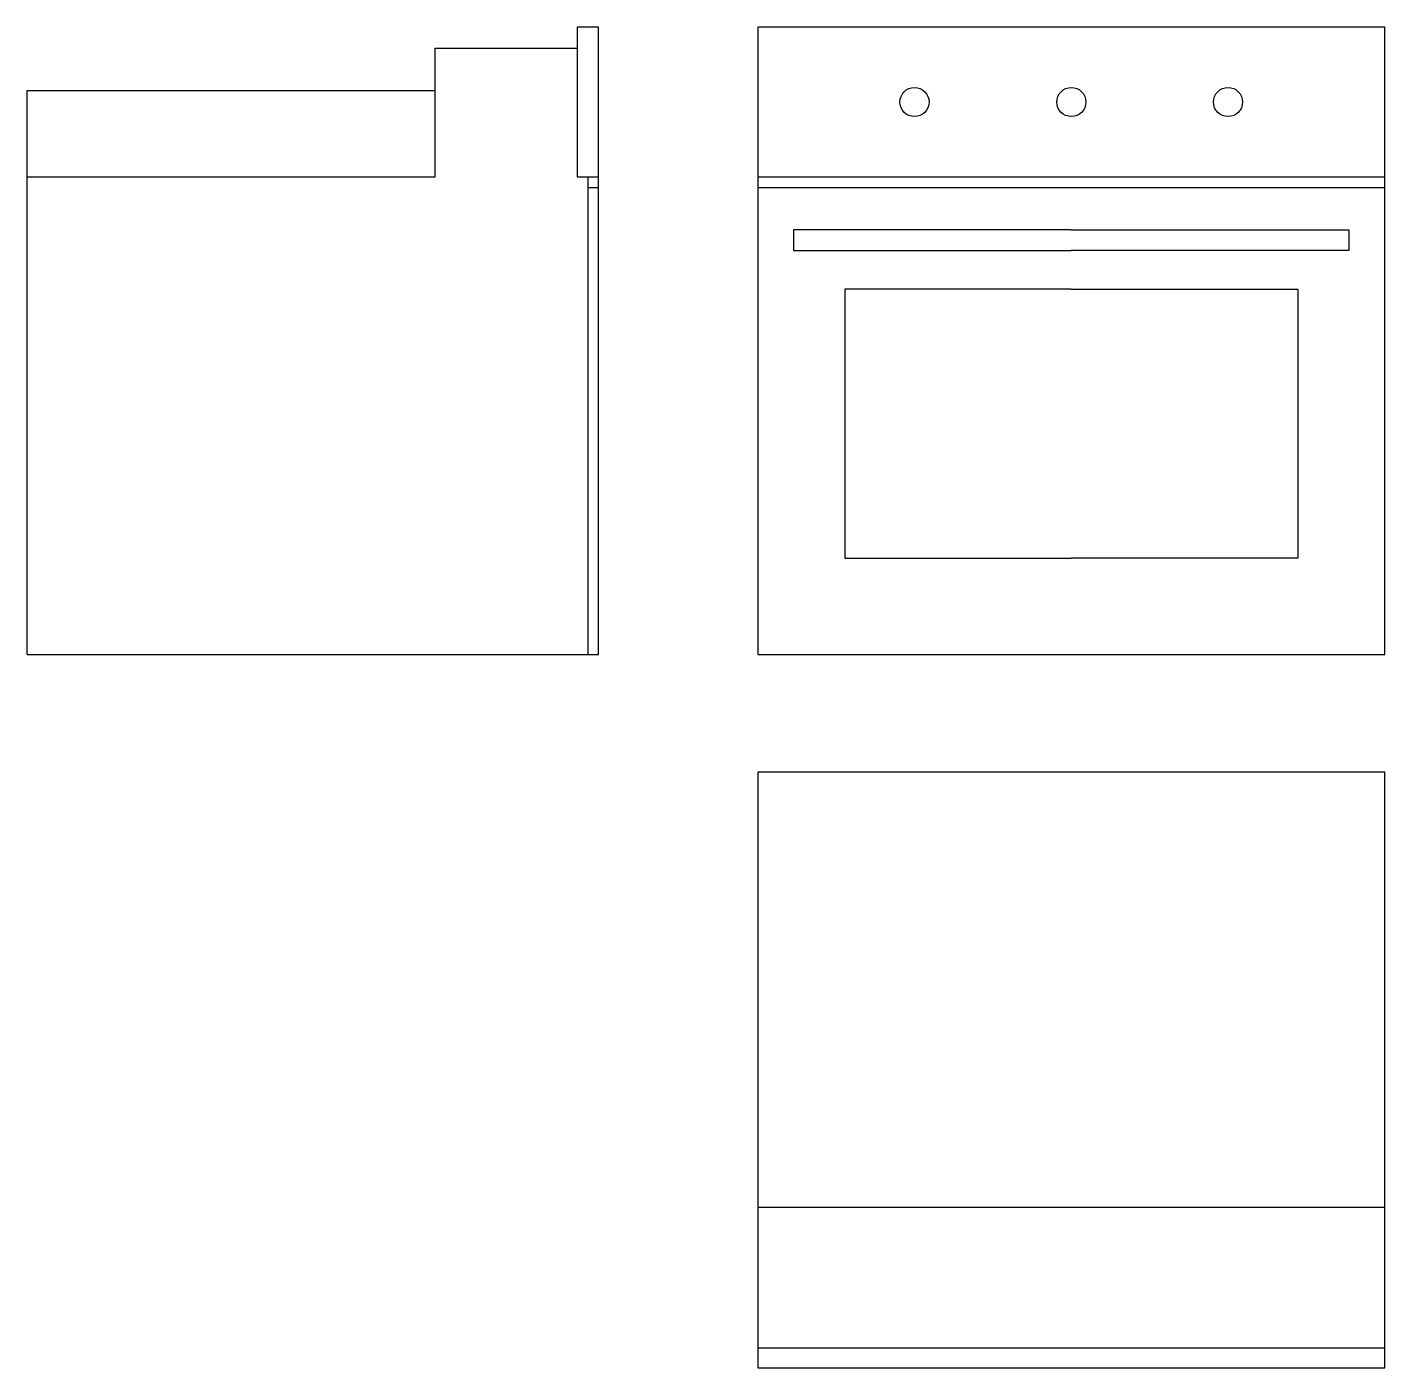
# Model space of a CAD drawing. Header units: millimetres. Extents: x 3370 to 3499, y 1325 to 1452.
import ezdxf

# ---------------------------------------------------------------- set-up
doc = ezdxf.new("R2010")
doc.units = ezdxf.units.MM

msp = doc.modelspace()

# ---------------------------------------------------------------- linework, layer by layer
for p, q in [((3424.06, 1451.82), (3422.05, 1451.82)), ((3422.05, 1451.82), (3422.05, 1449.82)), ((3424.06, 1392.32), (3424.06, 1451.82)), ((3498.67, 1451.82), (3439.17, 1451.82)), ((3439.17, 1451.82), (3439.17, 1392.32)), ((3498.67, 1392.32), (3498.67, 1451.82)), ((3408.55, 1437.62), (3408.55, 1449.82)), ((3408.55, 1449.82), (3422.05, 1449.82)), ((3422.05, 1449.82), (3422.05, 1437.62)), ((3369.85, 1392.32), (3369.85, 1445.82)), ((3369.85, 1445.82), (3408.55, 1445.82)), ((3369.85, 1392.32), (3369.85, 1437.62)), ((3369.85, 1437.62), (3408.55, 1437.62)), ((3422.05, 1437.62), (3424.06, 1437.62)), ((3423.06, 1437.62), (3423.06, 1392.32)), ((3423.06, 1436.63), (3424.06, 1436.63)), ((3439.17, 1437.62), (3498.67, 1437.62)), ((3439.17, 1436.63), (3498.67, 1436.63)), ((3468.92, 1432.61), (3442.57, 1432.61)), ((3442.57, 1432.61), (3442.57, 1430.64)), ((3468.92, 1432.61), (3495.26, 1432.61)), ((3495.26, 1432.61), (3495.26, 1430.64)), ((3442.57, 1430.64), (3468.92, 1430.64)), ((3495.26, 1430.64), (3468.92, 1430.64)), ((3468.92, 1426.99), (3447.44, 1426.99)), ((3447.44, 1426.99), (3447.44, 1401.47)), ((3468.92, 1426.99), (3490.4, 1426.99)), ((3490.4, 1426.99), (3490.4, 1401.47)), ((3447.44, 1401.47), (3468.92, 1401.47)), ((3490.4, 1401.47), (3468.92, 1401.47)), ((3369.85, 1392.32), (3424.06, 1392.32)), ((3439.17, 1392.32), (3498.67, 1392.32)), ((3498.67, 1381.19), (3439.17, 1381.19)), ((3439.17, 1381.19), (3439.17, 1324.69)), ((3498.67, 1324.69), (3498.67, 1381.19)), ((3498.67, 1339.89), (3439.17, 1339.89)), ((3439.17, 1326.59), (3498.67, 1326.59)), ((3439.17, 1324.69), (3498.67, 1324.69))]:
    msp.add_line(p, q)
for centre in [(3454.04, 1444.72), (3468.92, 1444.72), (3483.79, 1444.72)]:
    msp.add_circle(centre, 1.38)

doc.saveas('drawing.dxf')
